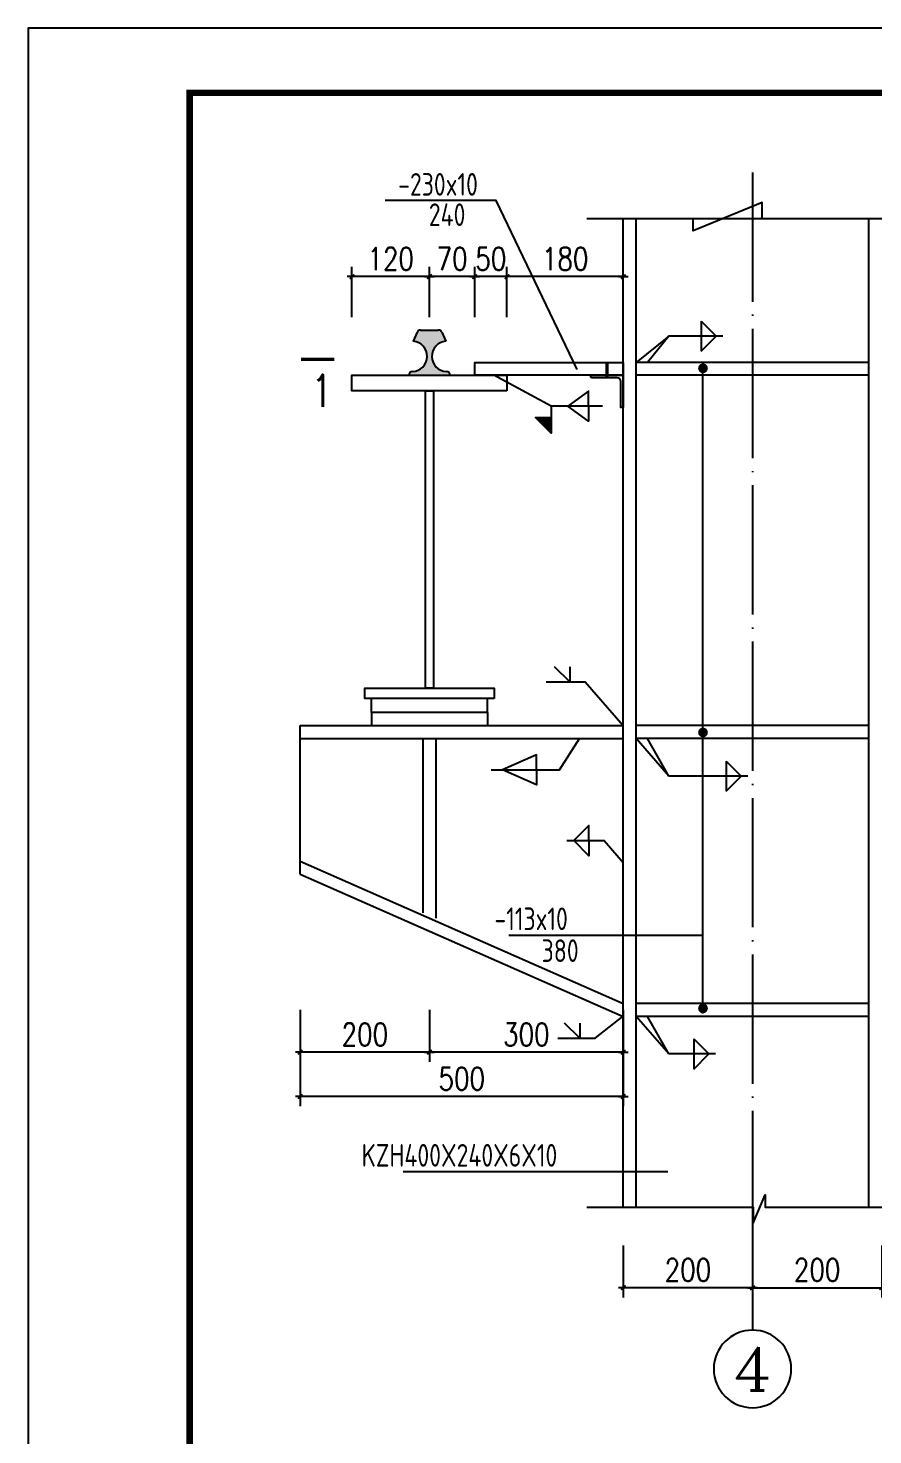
# Model space of a CAD drawing. Extents: x 69728788 to 149766163, y 20718153 to 43663798.
# Drawn here: x 74842796 to 74855870, y 20964879 to 20986646 of the extents above; entities that cross this region are included whole.
import ezdxf
from ezdxf.enums import TextEntityAlignment as Align

# ---------------------------------------------------------------- set-up
doc = ezdxf.new("R2010")
doc.units = 0
doc.header["$LTSCALE"] = 1000
doc.header["$MEASUREMENT"] = 0
doc.linetypes.add('DOTE', pattern=[2.4200000000000004, 2, -0.2, 0.02, -0.2])
doc.layers.get('0').update_dxf_attribs({"linetype": 'CONTINUOUS'})
doc.layers.get('DEFPOINTS').update_dxf_attribs({"linetype": 'CONTINUOUS'})
for name, color, linetype in [('1-TO', 3, 'CONTINUOUS'), ('AD', 3, 'CONTINUOUS'), ('AXIS', 3, 'CONTINUOUS'), ('AXIS_TEXT', 7, 'CONTINUOUS'), ('DOTE', 251, 'DOTE'), ('PUB_DIM', 3, 'CONTINUOUS'), ('PUB_TEXT', 7, 'CONTINUOUS'), ('PUB_TITLE', 4, 'CONTINUOUS'), ('S', 2, 'CONTINUOUS')]:
    doc.layers.add(name, color=color, linetype=linetype)
doc.styles.add('COMPLEX', font='COMPLEX')
doc.styles.add('DIM_FONT', font='SIMPLEX.shx', dxfattribs={"width": 0.8})
doc.styles.add('TSSD_Rein', font='atssdeng.shx', dxfattribs={"width": 0.7, "bigfont": 'atssdchn.shx'})
doc.dimstyles.new('AXIS-BZ-JD', dxfattribs={"dimtxt": 350, "dimasz": 0.5, "dimexe": 150, "dimexo": 100, "dimgap": 100, "dimtad": 1, "dimdec": 0, "dimlfac": 0.1, "dimzin": 0, "dimdsep": 46, "dimtxsty": 'DIM_FONT', "dimblk1": '_DIMX', "dimblk2": '_DIMX', "dimsah": 1, "dimcen": 0.09, "dimclrt": 3, "dimadec": 0, "dimazin": 0, "dimtfac": 1, "dimtdec": 0, "dimtix": 1, "dimtmove": 2, "dimatfit": 3, "dimldrblk": '_DIMX', "dimfxl": 1, "dimtolj": 1, "dimtzin": 0, "dimarcsym": 0})

# ---------------------------------------------------------------- blocks, each defined once
blk = doc.blocks.new('_AXISO')
blk.add_circle((0, 0), 0.5)
at = {"layer": 'AXIS_TEXT', "style": 'COMPLEX', "width": 1.041666666666667}
blk.add_attdef('A', text='', height=0.56, dxfattribs=at).set_placement((-0.25, -0.28), (0.25, -0.28), align=Align.FIT)
blk = doc.blocks.new('_DIMX')
blk.add_line((-150, 0), (150, 0))
at = {"const_width": 50}
blk.add_lwpolyline([(-70, -70), (70, 70)], dxfattribs=at)
blk = doc.blocks.new('*D401')
at = {"layer": 'AXIS', "color": 0, "lineweight": -2}
for p, q in [((74854007.53843144, 20967809.37592283), (74854007.53843144, 20967005.50740235)), ((74856007.53843144, 20967809.37592283), (74856007.53843144, 20967005.50740235)), ((74854008.03843144, 20967155.50740235), (74856007.03843144, 20967155.50740235))]:
    blk.add_line(p, q, dxfattribs=at)
at = {"layer": 'DEFPOINTS', "color": 0}
for p in [(74854007.53843144, 20967909.37592283), (74856007.53843144, 20967909.37592283), (74856007.53843144, 20967155.50740235)]:
    blk.add_point(p, dxfattribs=at)
at = {"layer": 'AXIS', "color": 0, "lineweight": -2, "xscale": 0.5, "yscale": 0.5, "zscale": 0.5, "rotation": 180}
blk.add_blockref('_DIMX', (74854007.53843144, 20967155.50740235), dxfattribs=at)
at = {"layer": 'AXIS', "color": 0, "lineweight": -2, "xscale": 0.5, "yscale": 0.5, "zscale": 0.5}
blk.add_blockref('_DIMX', (74856007.53843144, 20967155.50740235), dxfattribs=at)
at = {"layer": 'AXIS', "color": 3, "insert": (74855007.53843144, 20967430.50740235), "char_height": 350, "attachment_point": 5, "style": 'DIM_FONT'}
blk.add_mtext('\\A1;200', dxfattribs=at)
blk = doc.blocks.new('*D402')
at = {"layer": 'AXIS', "color": 0, "lineweight": -2}
for p, q in [((74852007.53843144, 20967809.37592283), (74852007.53843144, 20967005.50740235)), ((74854007.53843144, 20967809.37592283), (74854007.53843144, 20967005.50740235)), ((74854007.03843144, 20967155.50740235), (74852008.03843144, 20967155.50740235))]:
    blk.add_line(p, q, dxfattribs=at)
at = {"layer": 'DEFPOINTS', "color": 0}
for p in [(74852007.53843144, 20967909.37592283), (74854007.53843144, 20967909.37592283), (74852007.53843144, 20967155.50740235)]:
    blk.add_point(p, dxfattribs=at)
at = {"layer": 'AXIS', "color": 0, "lineweight": -2, "xscale": 0.5, "yscale": 0.5, "zscale": 0.5, "rotation": 180}
blk.add_blockref('_DIMX', (74852007.53843144, 20967155.50740235), dxfattribs=at)
at = {"layer": 'AXIS', "color": 0, "lineweight": -2, "xscale": 0.5, "yscale": 0.5, "zscale": 0.5}
blk.add_blockref('_DIMX', (74854007.53843144, 20967155.50740235), dxfattribs=at)
at = {"layer": 'AXIS', "color": 3, "insert": (74853007.53843144, 20967430.50740235), "char_height": 350, "attachment_point": 5, "style": 'DIM_FONT'}
blk.add_mtext('\\A1;200', dxfattribs=at)
blk = doc.blocks.new('*D407')
at = {"layer": 'AXIS', "color": 0, "lineweight": -2}
for p, q in [((74847007.53843144, 20970880.50333188), (74847007.53843144, 20969964.29960291)), ((74852007.53843144, 20970880.50333188), (74852007.53843144, 20969964.29960291)), ((74852007.03843144, 20970114.29960291), (74847008.03843144, 20970114.29960291))]:
    blk.add_line(p, q, dxfattribs=at)
at = {"layer": 'DEFPOINTS', "color": 0}
for p in [(74847007.53843144, 20970980.50333188), (74852007.53843144, 20970980.50333188), (74847007.53843144, 20970114.29960291)]:
    blk.add_point(p, dxfattribs=at)
at = {"layer": 'AXIS', "color": 0, "lineweight": -2, "xscale": 0.5, "yscale": 0.5, "zscale": 0.5, "rotation": 180}
blk.add_blockref('_DIMX', (74847007.53843144, 20970114.29960291), dxfattribs=at)
at = {"layer": 'AXIS', "color": 0, "lineweight": -2, "xscale": 0.5, "yscale": 0.5, "zscale": 0.5}
blk.add_blockref('_DIMX', (74852007.53843144, 20970114.29960291), dxfattribs=at)
at = {"layer": 'AXIS', "color": 3, "insert": (74849507.53843144, 20970389.29960291), "char_height": 350, "attachment_point": 5, "style": 'DIM_FONT'}
blk.add_mtext('\\A1;500', dxfattribs=at)
blk = doc.blocks.new('*D408')
at = {"layer": 'AXIS', "color": 0, "lineweight": -2}
for p, q in [((74847007.53843144, 20971453.61323229), (74847007.53843144, 20970649.74471181)), ((74849007.53843144, 20971453.61323229), (74849007.53843144, 20970649.74471181)), ((74849007.03843144, 20970799.74471181), (74847008.03843144, 20970799.74471181))]:
    blk.add_line(p, q, dxfattribs=at)
at = {"layer": 'DEFPOINTS', "color": 0}
for p in [(74847007.53843144, 20971553.61323229), (74849007.53843144, 20971553.61323229), (74847007.53843144, 20970799.74471181)]:
    blk.add_point(p, dxfattribs=at)
at = {"layer": 'AXIS', "color": 0, "lineweight": -2, "xscale": 0.5, "yscale": 0.5, "zscale": 0.5, "rotation": 180}
blk.add_blockref('_DIMX', (74847007.53843144, 20970799.74471181), dxfattribs=at)
at = {"layer": 'AXIS', "color": 0, "lineweight": -2, "xscale": 0.5, "yscale": 0.5, "zscale": 0.5}
blk.add_blockref('_DIMX', (74849007.53843144, 20970799.74471181), dxfattribs=at)
at = {"layer": 'AXIS', "color": 3, "insert": (74848007.53843144, 20971074.74471181), "char_height": 350, "attachment_point": 5, "style": 'DIM_FONT'}
blk.add_mtext('\\A1;200', dxfattribs=at)
blk = doc.blocks.new('*D409')
at = {"layer": 'AXIS', "color": 0, "lineweight": -2}
for p, q in [((74849007.53843144, 20971453.61323229), (74849007.53843144, 20970649.74471181)), ((74852007.53843144, 20971453.61323229), (74852007.53843144, 20970649.74471181)), ((74852007.03843144, 20970799.74471181), (74849008.03843144, 20970799.74471181))]:
    blk.add_line(p, q, dxfattribs=at)
at = {"layer": 'DEFPOINTS', "color": 0}
for p in [(74849007.53843144, 20971553.61323229), (74852007.53843144, 20971553.61323229), (74849007.53843144, 20970799.74471181)]:
    blk.add_point(p, dxfattribs=at)
at = {"layer": 'AXIS', "color": 0, "lineweight": -2, "xscale": 0.5, "yscale": 0.5, "zscale": 0.5, "rotation": 180}
blk.add_blockref('_DIMX', (74849007.53843144, 20970799.74471181), dxfattribs=at)
at = {"layer": 'AXIS', "color": 0, "lineweight": -2, "xscale": 0.5, "yscale": 0.5, "zscale": 0.5}
blk.add_blockref('_DIMX', (74852007.53843144, 20970799.74471181), dxfattribs=at)
at = {"layer": 'AXIS', "color": 3, "insert": (74850507.53843144, 20971074.74471181), "char_height": 350, "attachment_point": 5, "style": 'DIM_FONT'}
blk.add_mtext('\\A1;300', dxfattribs=at)
blk = doc.blocks.new('*D410')
at = {"layer": 'AXIS', "color": 0, "lineweight": -2}
for p, q in [((74847807.53843144, 20982171.47697992), (74847807.53843144, 20982950.89978314)), ((74849007.53843144, 20982171.47697992), (74849007.53843144, 20982950.89978314)), ((74849007.03843144, 20982800.89978314), (74847808.03843144, 20982800.89978314))]:
    blk.add_line(p, q, dxfattribs=at)
at = {"layer": 'DEFPOINTS', "color": 0}
for p in [(74847807.53843144, 20982800.89978314), (74847807.53843144, 20982071.47697992), (74849007.53843144, 20982071.47697992)]:
    blk.add_point(p, dxfattribs=at)
at = {"layer": 'AXIS', "color": 0, "lineweight": -2, "xscale": 0.5, "yscale": 0.5, "zscale": 0.5, "rotation": 180}
blk.add_blockref('_DIMX', (74847807.53843144, 20982800.89978314), dxfattribs=at)
at = {"layer": 'AXIS', "color": 0, "lineweight": -2, "xscale": 0.5, "yscale": 0.5, "zscale": 0.5}
blk.add_blockref('_DIMX', (74849007.53843144, 20982800.89978314), dxfattribs=at)
at = {"layer": 'AXIS', "color": 3, "insert": (74848407.53843144, 20983075.89978314), "char_height": 350, "attachment_point": 5, "style": 'DIM_FONT'}
blk.add_mtext('\\A1;120', dxfattribs=at)
blk = doc.blocks.new('*D411')
at = {"layer": 'AXIS', "color": 0, "lineweight": -2}
for p, q in [((74849007.53843144, 20982171.47697992), (74849007.53843144, 20982950.89978314)), ((74849707.53843144, 20982171.47697992), (74849707.53843144, 20982950.89978314)), ((74849707.03843144, 20982800.89978314), (74849008.03843144, 20982800.89978314))]:
    blk.add_line(p, q, dxfattribs=at)
at = {"layer": 'DEFPOINTS', "color": 0}
for p in [(74849007.53843144, 20982800.89978314), (74849007.53843144, 20982071.47697992), (74849707.53843144, 20982071.47697992)]:
    blk.add_point(p, dxfattribs=at)
at = {"layer": 'AXIS', "color": 0, "lineweight": -2, "xscale": 0.5, "yscale": 0.5, "zscale": 0.5, "rotation": 180}
blk.add_blockref('_DIMX', (74849007.53843144, 20982800.89978314), dxfattribs=at)
at = {"layer": 'AXIS', "color": 0, "lineweight": -2, "xscale": 0.5, "yscale": 0.5, "zscale": 0.5}
blk.add_blockref('_DIMX', (74849707.53843144, 20982800.89978314), dxfattribs=at)
at = {"layer": 'AXIS', "color": 3, "insert": (74849357.53843144, 20983075.89978314), "char_height": 350, "attachment_point": 5, "style": 'DIM_FONT'}
blk.add_mtext('\\A1;70', dxfattribs=at)
blk = doc.blocks.new('*D412')
at = {"layer": 'AXIS', "color": 0, "lineweight": -2}
for p, q in [((74849707.53843144, 20982171.47697992), (74849707.53843144, 20982950.89978314)), ((74850207.53843144, 20982171.47697992), (74850207.53843144, 20982950.89978314)), ((74849707.03843144, 20982800.89978314), (74849706.53843144, 20982800.89978314)), ((74850207.53843144, 20982800.89978314), (74849707.53843144, 20982800.89978314)), ((74850208.03843144, 20982800.89978314), (74850208.53843144, 20982800.89978314))]:
    blk.add_line(p, q, dxfattribs=at)
at = {"layer": 'DEFPOINTS', "color": 0}
for p in [(74849707.53843144, 20982800.89978314), (74849707.53843144, 20982071.47697992), (74850207.53843144, 20982071.47697992)]:
    blk.add_point(p, dxfattribs=at)
at = {"layer": 'AXIS', "color": 0, "lineweight": -2, "xscale": 0.5, "yscale": 0.5, "zscale": 0.5}
blk.add_blockref('_DIMX', (74849707.53843144, 20982800.89978314), dxfattribs=at)
at = {"layer": 'AXIS', "color": 0, "lineweight": -2, "xscale": 0.5, "yscale": 0.5, "zscale": 0.5, "rotation": 180}
blk.add_blockref('_DIMX', (74850207.53843144, 20982800.89978314), dxfattribs=at)
at = {"layer": 'AXIS', "color": 3, "insert": (74849957.53843144, 20983075.89978314), "char_height": 350, "attachment_point": 5, "style": 'DIM_FONT'}
blk.add_mtext('\\A1;50', dxfattribs=at)
blk = doc.blocks.new('*D413')
at = {"layer": 'AXIS', "color": 0, "lineweight": -2}
for p, q in [((74850207.53843144, 20982171.47697992), (74850207.53843144, 20982950.89978314)), ((74852007.53843144, 20982171.47697992), (74852007.53843144, 20982950.89978314)), ((74852007.03843144, 20982800.89978314), (74850208.03843144, 20982800.89978314))]:
    blk.add_line(p, q, dxfattribs=at)
at = {"layer": 'DEFPOINTS', "color": 0}
for p in [(74850207.53843144, 20982800.89978314), (74850207.53843144, 20982071.47697992), (74852007.53843144, 20982071.47697992)]:
    blk.add_point(p, dxfattribs=at)
at = {"layer": 'AXIS', "color": 0, "lineweight": -2, "xscale": 0.5, "yscale": 0.5, "zscale": 0.5, "rotation": 180}
blk.add_blockref('_DIMX', (74850207.53843144, 20982800.89978314), dxfattribs=at)
at = {"layer": 'AXIS', "color": 0, "lineweight": -2, "xscale": 0.5, "yscale": 0.5, "zscale": 0.5}
blk.add_blockref('_DIMX', (74852007.53843144, 20982800.89978314), dxfattribs=at)
at = {"layer": 'AXIS', "color": 3, "insert": (74851107.53843144, 20983075.89978314), "char_height": 350, "attachment_point": 5, "style": 'DIM_FONT'}
blk.add_mtext('\\A1;180', dxfattribs=at)

msp = doc.modelspace()

# ---------------------------------------------------------------- hatches: boundary and pattern name
at = {"layer": 'AD'}
h = msp.add_hatch(color=256, dxfattribs=at)
edge = h.paths.add_edge_path()
edge.add_ellipse((74848735.66429047, 20981567.18512712), major_axis=(-166.4569221049125, 166.4569221049125), ratio=0.9999999999968987, start_angle=136.3646495819774, end_angle=310.0891282838639)
edge.add_line((74848755.81641963, 20981801.72660645), (74848817.07133357, 20981939.21030106))
edge.add_ellipse((74848870.37048201, 20981915.46323229), major_axis=(41.25968068195007, 41.25968068195007), ratio=0.9999999999981506, start_angle=44.999999999367105, end_angle=110.9849665154544, ccw=False)
edge.add_line((74848870.37048201, 20981973.81323229), (74849007.53843144, 20981973.81323229))
edge.add_line((74849007.53843144, 20981973.81323229), (74849144.70638086, 20981973.81323229))
edge.add_ellipse((74849144.70638086, 20981915.46323229), major_axis=(41.25968068086726, 41.25968068086726), ratio=0.9999999999969644, start_angle=339.0150334835133, end_angle=404.99999999985835, ccw=False)
edge.add_line((74849198.0055293, 20981939.21030106), (74849259.26044324, 20981801.72660645))
edge.add_ellipse((74849279.41257238, 20981567.18512712), major_axis=(-166.4569221052644, 166.4569221052644), ratio=0.9999999999960867, start_angle=-40.08912828370219, end_angle=133.6353504183621)
edge.add_ellipse((74849270.11343144, 20981273.61323229), major_axis=(-41.25968068180472, 41.25968068180471), ratio=0.999999999997602, start_angle=225.000000000183, end_angle=311.37142758304225, ccw=False)
edge.add_line((74849328.46343143, 20981273.61323229), (74848686.61343142, 20981273.61323229))
edge.add_ellipse((74848744.96343143, 20981273.61323228), major_axis=(41.25968068254841, 41.25968068254841), ratio=0.9999999999983267, start_angle=48.62857241412678, end_angle=134.9999999991519, ccw=False)
h = msp.add_hatch(color=256, dxfattribs=at)
edge = h.paths.add_edge_path()
edge.add_ellipse((74848735.66429047, 20981567.18512712), major_axis=(166.4569221047524, 166.4569221047524), ratio=0.9999999999986043, start_angle=226.3646495821067, end_angle=400.0891282839909)
edge.add_line((74848755.81641963, 20981801.72660645), (74848817.07133357, 20981939.21030106))
edge.add_ellipse((74848870.37048201, 20981915.46323229), major_axis=(-41.25968068189817, 41.25968068189816), ratio=0.9999999999986611, start_angle=-45.000000000724185, end_angle=20.98496651546901, ccw=False)
edge.add_line((74848870.37048201, 20981973.81323229), (74849007.53843144, 20981973.81323229))
edge.add_line((74849007.53843144, 20981973.81323229), (74849144.70638086, 20981973.81323229))
edge.add_ellipse((74849144.70638086, 20981915.46323229), major_axis=(-41.25968068089574, 41.25968068089572), ratio=0.9999999999978806, start_angle=249.01503348361211, end_angle=314.99999999971067, ccw=False)
edge.add_line((74849198.0055293, 20981939.21030106), (74849259.26044324, 20981801.72660645))
edge.add_ellipse((74849279.41257238, 20981567.18512712), major_axis=(166.4569221049668, 166.4569221049667), ratio=0.9999999999994001, start_angle=49.91087171642762, end_angle=223.6353504184912)
edge.add_ellipse((74849270.11343144, 20981273.61323229), major_axis=(-41.25968068182713, 41.25968068182713), ratio=0.9999999999984494, start_angle=225.0000000001587, end_angle=311.37142758306635, ccw=False)
edge.add_line((74849328.46343143, 20981273.61323229), (74848686.61343142, 20981273.61323229))
edge.add_ellipse((74848744.96343143, 20981273.61323228), major_axis=(-41.25968068248188, 41.25968068248188), ratio=0.9999999999994215, start_angle=-41.37142758593723, end_angle=44.99999999921641, ccw=False)
at = {"layer": 'PUB_TEXT'}
msp.add_hatch(color=256, dxfattribs=at).paths.add_polyline_path([(74850889.58941713, 20980619.80634141), (74850889.58941713, 20980377.41285907), (74850647.1959348, 20980619.80634141)])
msp.add_hatch(color=256, dxfattribs=at).paths.add_polyline_path([(74850889.58941713, 20980619.80634141), (74850889.58941713, 20980377.41285907), (74850647.1959348, 20980619.80634141)])

# ---------------------------------------------------------------- linework, layer by layer
at = {"layer": '1-TO'}
for p, q in [((74852007.53843144, 20968401.62754537), (74852007.53843144, 20983700.06291003)), ((74852207.53843144, 20968401.62754537), (74852207.53843144, 20983700.06291003)), ((74855807.53843144, 20968401.62754537), (74855807.53843144, 20983700.06291003)), ((74848111.6318318, 20976053.61323229), (74848111.6318318, 20976273.61323229)), ((74849903.44503106, 20976053.61323229), (74849903.44503106, 20976273.61323229)), ((74849903.44503106, 20976053.61323229), (74848111.6318318, 20976053.61323229)), ((74847007.53843144, 20975853.61323229), (74852007.53843144, 20975853.61323229)), ((74847007.53843144, 20973553.61323229), (74847007.53843144, 20975853.61323229)), ((74847007.53843144, 20975653.61323229), (74852007.53843144, 20975653.61323229)), ((74848907.53843144, 20975653.61323229), (74848907.53843144, 20972957.42275609)), ((74849107.53843144, 20975653.61323229), (74849107.53843145, 20972873.61323228)), ((74847007.53843144, 20973753.61323229), (74852007.53843144, 20971553.61323229)), ((74847007.53843144, 20973553.61323229), (74852007.53843144, 20971353.61323229)), ((74855807.53843144, 20971553.61323229), (74852207.53843144, 20971553.61323229)), ((74855807.53843144, 20971353.61323229), (74852207.53843144, 20971353.61323229))]:
    msp.add_line(p, q, dxfattribs=at)
for points in [[(74852007.53843144, 20981273.61323229), (74849707.53843144, 20981273.61323229), (74849707.53843144, 20981473.61323229), (74852007.53843144, 20981473.61323229)], [(74852007.53843144, 20981273.61323229), (74849707.53843144, 20981273.61323229), (74849707.53843144, 20981473.61323229), (74852007.53843144, 20981473.61323229)], [(74850207.53843144, 20981033.61323229), (74847807.53843144, 20981033.61323229), (74847807.53843144, 20981273.61323229), (74850207.53843144, 20981273.61323229)], [(74850207.53843144, 20981033.61323229), (74847807.53843144, 20981033.61323229), (74847807.53843144, 20981273.61323229), (74850207.53843144, 20981273.61323229)], [(74848947.53843144, 20976433.61323229), (74848947.53843144, 20981033.61323229), (74849067.53843144, 20981033.61323229), (74849067.53843144, 20976433.61323229)], [(74848947.53843144, 20976433.61323229), (74848947.53843144, 20981033.61323229), (74849067.53843144, 20981033.61323229), (74849067.53843144, 20976433.61323229)], [(74850007.53843144, 20976273.61323229), (74848007.53843144, 20976273.61323229), (74848007.53843144, 20976433.61323229), (74850007.53843144, 20976433.61323229)], [(74850007.53843144, 20976273.61323229), (74848007.53843144, 20976273.61323229), (74848007.53843144, 20976433.61323229), (74850007.53843144, 20976433.61323229)]]:
    msp.add_lwpolyline(points, close=True, dxfattribs=at)
at = {"layer": 'AD'}
for p, q in [((74848817.07133357, 20981939.21030106), (74848755.81641962, 20981801.72660645)), ((74848870.37048201, 20981973.81323229), (74849144.70638086, 20981973.81323229)), ((74849198.0055293, 20981939.21030106), (74849259.26044324, 20981801.72660645)), ((74848686.61343144, 20981273.61323229), (74849328.46343143, 20981273.61323229))]:
    msp.add_line(p, q, dxfattribs=at)
for points in [[(74851445.27406842, 20983700.06291003), (74854155.86917295, 20983700.06291003), (74854155.86917295, 20983945.30769406), (74853091.22312814, 20983508.211321), (74853091.22312814, 20983700.06291003), (74856517.28157373, 20983700.06291003)], [(74851445.27406842, 20983700.06291003), (74854155.86917295, 20983700.06291003), (74854155.86917295, 20983945.30769406), (74853091.22312814, 20983508.211321), (74853091.22312814, 20983700.06291003), (74856517.28157373, 20983700.06291003)], [(74851445.27406842, 20968401.62754537), (74854017.18932323, 20968401.62754537), (74854017.18932323, 20968156.38276134), (74854202.54327843, 20968593.4791344), (74854202.54327843, 20968401.62754537), (74856517.28157373, 20968401.62754537)], [(74851445.27406842, 20968401.62754537), (74854017.18932323, 20968401.62754537), (74854017.18932323, 20968156.38276134), (74854202.54327843, 20968593.4791344), (74854202.54327843, 20968401.62754537), (74856517.28157373, 20968401.62754537)]]:
    msp.add_lwpolyline(points, dxfattribs=at)
for centre, radius, start, end in [((74848870.37048201, 20981915.46323229), 58.35000000000122, 90, 155.9849666420024), ((74849144.70638086, 20981915.46323229), 58.35000000000122, 24.01503335799763, 90), ((74848735.66429047, 20981567.18512712), 235.4056367916692, 272.2639430092236, 85.08912807125442), ((74849279.41257238, 20981567.18512712), 235.4056367916692, 94.91087192874558, 267.7360569907764), ((74848744.96343143, 20981273.61323229), 58.35000000000122, 90, 180), ((74849270.11343144, 20981273.61323229), 58.35000000000122, 0, 90)]:
    msp.add_arc(centre, radius, start, end, dxfattribs=at)
at = {"layer": 'AXIS'}
for p, q in [((74855807.53843144, 20981473.61323229), (74852207.53843144, 20981473.61323229)), ((74855807.53843144, 20981273.61323229), (74852207.53843144, 20981273.61323229)), ((74853240.98070396, 20971399.40797273), (74853240.98070396, 20981345.20999508)), ((74848111.6318318, 20976053.61323229), (74848111.6318318, 20975853.61323229)), ((74849903.44503106, 20976053.61323229), (74849903.44503106, 20975853.61323229)), ((74855807.53843144, 20975853.61323229), (74852207.53843144, 20975853.61323229)), ((74855807.53843144, 20975653.61323229), (74852207.53843144, 20975653.61323229)), ((74854007.53843144, 20969562.89773255), (74854007.53843144, 20966498.79347768))]:
    msp.add_line(p, q, dxfattribs=at)
at = {"layer": 'AXIS', "const_width": 50}
msp.add_lwpolyline([(74851756.46724336, 20981233.61323229), (74851756.46724336, 20981473.61323229)], dxfattribs=at)
at = {"layer": 'DOTE'}
msp.add_line((74854007.53843144, 20984412.92955624), (74854007.53843144, 20967556.48149033), dxfattribs=at)
at = {"layer": 'PUB_DIM', "const_width": 50}
msp.add_lwpolyline([(74847536.00861497, 20981522.10933786), (74847020.40632698, 20981522.10933786)], dxfattribs=at)
msp.add_lwpolyline([(74847536.00861497, 20981522.10933786), (74847020.40632698, 20981522.10933786)], dxfattribs=at)
at = {"layer": 'PUB_TEXT'}
for p, q in [((74853212.42530288, 20982112.76735457), (74853445.08731529, 20981880.10534215)), ((74853212.42530288, 20982112.76735457), (74853212.42530288, 20981647.44332972)), ((74852710.058183, 20981880.10534215), (74852207.53843144, 20981473.61323229)), ((74852710.058183, 20981880.10534215), (74852381.85797459, 20981473.61323229)), ((74853550.21859954, 20981880.10534215), (74852710.058183, 20981880.10534215)), ((74853212.42530288, 20981647.44332972), (74853445.08731529, 20981880.10534215)), ((74852710.058183, 20975072.08813261), (74852207.53843144, 20975653.61323229)), ((74852710.058183, 20975072.08813261), (74852381.85797459, 20975653.61323229)), ((74853598.69533037, 20975304.75014504), (74853831.3573428, 20975072.08813261)), ((74853598.69533037, 20975304.75014504), (74853598.69533037, 20974839.42612019)), ((74853936.48862705, 20975072.08813261), (74852710.058183, 20975072.08813261)), ((74853598.69533037, 20974839.42612019), (74853831.3573428, 20975072.08813261)), ((74852710.058183, 20970772.08813262), (74852207.53843144, 20971353.61323229)), ((74852710.058183, 20970772.08813262), (74852381.85797459, 20971353.61323229)), ((74853096.8001814, 20971004.75014504), (74853329.46219383, 20970772.08813262)), ((74853096.8001814, 20971004.75014504), (74853096.8001814, 20970539.42612019)), ((74853434.59347808, 20970772.08813262), (74852710.058183, 20970772.08813262)), ((74853096.8001814, 20970539.42612019), (74853329.46219383, 20970772.08813262))]:
    msp.add_line(p, q, dxfattribs=at)
for points in [[(74851295.05216143, 20981364.40616466), (74850039.33184402, 20983979.11751001), (74848320.23212291, 20983979.11751001)], [(74851683.53201404, 20980797.43230183), (74850889.58941713, 20980797.43230183), (74850001.4562386, 20981273.61323229)], [(74851683.53201404, 20980797.43230183), (74850889.58941713, 20980797.43230183), (74850001.4562386, 20981273.61323229)], [(74851467.93953992, 20980797.43230183), (74851467.93953992, 20981030.09431425), (74851150.60155235, 20980797.43230183)], [(74850889.58941713, 20980797.43230183), (74850889.58941713, 20980377.41285907), (74850647.1959348, 20980619.80634141), (74850889.58941713, 20980619.80634141)], [(74850889.58941713, 20980797.43230183), (74850889.58941713, 20980377.41285907), (74850647.1959348, 20980619.80634141), (74850889.58941713, 20980619.80634141)], [(74851467.93953992, 20980797.43230183), (74851467.93953992, 20980564.77028941), (74851150.60155235, 20980797.43230183)], [(74851467.93953992, 20980797.43230183), (74851467.93953992, 20980564.77028941), (74851150.60155235, 20980797.43230183)], [(74851178.0183816, 20976762.83607071), (74851178.0183816, 20976530.17405829), (74850942.78486207, 20976762.83607071)], [(74851178.0183816, 20976762.83607071), (74851178.0183816, 20976530.17405829), (74850942.78486207, 20976762.83607071)], [(74850814.24024579, 20976530.17405829), (74851416.1188305, 20976530.17405829), (74852007.53843144, 20975853.61323229)], [(74850814.24024579, 20976530.17405829), (74851416.1188305, 20976530.17405829), (74852007.53843144, 20975853.61323229)], [(74849965.00844468, 20975168.07647795), (74851017.87148578, 20975168.07647795), (74851328.11729418, 20975653.61323229)], [(74850138.21831903, 20975168.07647795), (74851017.87148578, 20975168.07647795), (74851328.11729418, 20975653.61323229)], [(74850665.12911238, 20975168.07647795), (74850665.12911238, 20975400.73849038), (74850138.21831903, 20975168.07647795)], [(74850665.12911238, 20975168.07647795), (74850665.12911238, 20975400.73849038), (74850138.21831903, 20975168.07647795)], [(74850665.12911238, 20975168.07647795), (74850665.12911238, 20974935.41446553), (74850138.21831903, 20975168.07647795)], [(74850665.12911238, 20975168.07647795), (74850665.12911238, 20974935.41446553), (74850138.21831903, 20975168.07647795)], [(74851473.72818205, 20974073.50605621), (74851473.72818205, 20974306.16806863), (74851241.06616963, 20974073.50605621)], [(74851473.72818205, 20974073.50605621), (74851473.72818205, 20974306.16806863), (74851241.06616963, 20974073.50605621)], [(74851135.93488538, 20974073.50605621), (74851711.82863097, 20974073.50605621), (74852007.53843144, 20973735.22564321)], [(74851135.93488538, 20974073.50605621), (74851711.82863097, 20974073.50605621), (74852007.53843144, 20973735.22564321)], [(74851473.72818205, 20974073.50605621), (74851473.72818205, 20973840.84404379), (74851241.06616963, 20974073.50605621)], [(74851473.72818205, 20974073.50605621), (74851473.72818205, 20973840.84404379), (74851241.06616963, 20974073.50605621)], [(74850238.05946195, 20972612.65772197), (74853240.98070396, 20972612.65772197)], [(74850238.05946195, 20972612.65772197), (74853240.98070396, 20972612.65772197)], [(74850994.93378998, 20971015.97059897), (74851570.82753557, 20971015.97059897), (74852007.53843144, 20971359.16116859)], [(74850994.93378998, 20971015.97059897), (74851570.82753557, 20971015.97059897), (74852007.53843144, 20971359.16116859)], [(74851332.72708665, 20971248.63261139), (74851332.72708665, 20971015.97059897), (74851100.06507424, 20971248.63261139)], [(74851332.72708665, 20971248.63261139), (74851332.72708665, 20971015.97059897), (74851100.06507424, 20971248.63261139)], [(74848600.29769203, 20968952.86698881), (74852698.25579506, 20968952.86698881)], [(74848600.29769203, 20968952.86698881), (74852698.25579506, 20968952.86698881)]]:
    msp.add_lwpolyline(points, dxfattribs=at)
at = {"layer": 'PUB_TEXT', "const_width": 74.5}
for points in [[(74853203.23070396, 20981382.95999508, 1), (74853278.73070396, 20981382.95999508, 1)], [(74853203.23070396, 20981382.95999508, 1), (74853278.73070396, 20981382.95999508, 1)], [(74853203.23070396, 20975746.98604846, 1), (74853278.73070396, 20975746.98604846, 1)], [(74853203.23070396, 20975746.98604846, 1), (74853278.73070396, 20975746.98604846, 1)], [(74853203.23070396, 20971478.07814036, 1), (74853278.73070396, 20971478.07814036, 1)], [(74853203.23070396, 20971478.07814036, 1), (74853278.73070396, 20971478.07814036, 1)]]:
    msp.add_lwpolyline(points, format="xyb", close=True, dxfattribs=at)
at = {"layer": 'PUB_TITLE'}
msp.add_lwpolyline([(74842796.3028227, 20944645.56464857), (74931996.3028227, 20944645.56464857), (74931996.3028227, 20986645.56464857), (74842796.3028227, 20986645.56464857)], close=True, dxfattribs=at)
at = {"layer": 'PUB_TITLE', "const_width": 100}
msp.add_lwpolyline([(74845296.3028227, 20945645.56464857), (74930996.3028227, 20945645.56464857), (74930996.3028227, 20985645.56464857), (74845296.3028227, 20985645.56464857)], close=True, dxfattribs=at)
at = {"layer": 'S'}
msp.add_lwpolyline([(74852007.53843144, 20981273.61323229), (74852007.53843144, 20980773.61323229), (74851980.87176476, 20980773.61323229, -0.4142135623730951), (74851967.53843144, 20980786.94656562), (74851967.53843144, 20981178.61323229, 0.4142135623730951), (74851912.53843144, 20981233.61323229), (74851520.87176476, 20981233.61323229, -0.4142135623730951), (74851507.53843144, 20981246.94656562), (74851507.53843144, 20981273.61323229)], format="xyb", close=True, dxfattribs=at)
msp.add_lwpolyline([(74852007.53843144, 20981273.61323229), (74852007.53843144, 20980773.61323229), (74851980.87176476, 20980773.61323229, -0.4142135623730951), (74851967.53843144, 20980786.94656562), (74851967.53843144, 20981178.61323229, 0.4142135623730951), (74851912.53843144, 20981233.61323229), (74851520.87176476, 20981233.61323229, -0.4142135623730951), (74851507.53843144, 20981246.94656562), (74851507.53843144, 20981273.61323229)], format="xyb", close=True, dxfattribs=at)

# ---------------------------------------------------------------- block references
at = {"layer": 'AXIS', "extrusion": (0, 0, -1)}
ref = msp.add_blockref('_AXISO', (-74854007.53843144, 20965898.79347768), dxfattribs=dict(at, xscale=1200, yscale=1200, zscale=-1200))
ref.add_attrib('A', '4', dxfattribs={"layer": 'AXIS_TEXT', "height": 672.0000000000001, "style": 'COMPLEX', "width": 1.171875}).set_placement((74853707.53843144, 20965562.79347768), (74854307.53843144, 20965562.79347768), align=Align.FIT)

# ---------------------------------------------------------------- texts
at = {"layer": 'PUB_DIM', "style": 'DIM_FONT', "width": 0.7070000000530854}
msp.add_text('1', height=500, dxfattribs=at).set_placement((74847339.6539757, 20981033.62793317), align=Align.MIDDLE)
msp.add_text('1', height=500, dxfattribs=at).set_placement((74847339.6539757, 20981033.62793317), align=Align.MIDDLE)
at = {"layer": 'PUB_TEXT', "style": 'TSSD_Rein', "width": 0.8000000000465661}
for s, p in [('-230x10', (74848523.89410228, 20984053.179493)), ('240', (74848997.845234, 20983583.89903637)), ('-113x10', (74850013.8159279, 20972689.23878874)), ('380', (74850744.16154787, 20972195.76867915)), ('KZH400X240X6X10', (74847956.85154456, 20969029.44805558))]:
    msp.add_text(s, height=350, dxfattribs=at).set_placement(p)

# ---------------------------------------------------------------- dimensions: what is measured, and where the dimension line sits
at = {"layer": 'AXIS'}
for base, p1, p2, picture, middle in [((74847807.53843144, 20982800.89978314), (74849007.53843144, 20982071.47697992), (74847807.53843144, 20982071.47697992), '*D410', (74848407.53843144, 20983075.89978314)), ((74849007.53843144, 20982800.89978314), (74849707.53843144, 20982071.47697992), (74849007.53843144, 20982071.47697992), '*D411', (74849357.53843144, 20983075.89978314)), ((74849707.53843144, 20982800.89978314), (74850207.53843144, 20982071.47697992), (74849707.53843144, 20982071.47697992), '*D412', (74849957.53843144, 20983075.89978314)), ((74850207.53843144, 20982800.89978314), (74852007.53843144, 20982071.47697992), (74850207.53843144, 20982071.47697992), '*D413', (74851107.53843144, 20983075.89978314)), ((74847007.53843144, 20970799.74471181), (74849007.53843144, 20971553.61323229), (74847007.53843144, 20971553.61323229), '*D408', (74848007.53843144, 20971074.74471181)), ((74849007.53843144, 20970799.74471181), (74852007.53843144, 20971553.61323229), (74849007.53843144, 20971553.61323229), '*D409', (74850507.53843144, 20971074.74471181)), ((74847007.53843144, 20970114.29960291), (74852007.53843144, 20970980.50333188), (74847007.53843144, 20970980.50333188), '*D407', (74849507.53843144, 20970389.29960291)), ((74852007.53843144, 20967155.50740235), (74854007.53843144, 20967909.37592283), (74852007.53843144, 20967909.37592283), '*D402', (74853007.53843144, 20967430.50740235))]:
    dim = msp.add_linear_dim(base=base, p1=p1, p2=p2, angle=180, dimstyle='AXIS-BZ-JD', dxfattribs=at)
    dim.commit()
    dim.dimension.update_dxf_attribs({"geometry": picture, "text_midpoint": middle})
dim = msp.add_linear_dim(base=(74856007.53843144, 20967155.50740235), p1=(74854007.53843144, 20967909.37592283), p2=(74856007.53843144, 20967909.37592283), dimstyle='AXIS-BZ-JD', dxfattribs=at)
dim.commit()
dim.dimension.update_dxf_attribs({"geometry": '*D401', "text_midpoint": (74855007.53843144, 20967430.50740235)})

doc.saveas('drawing.dxf')
